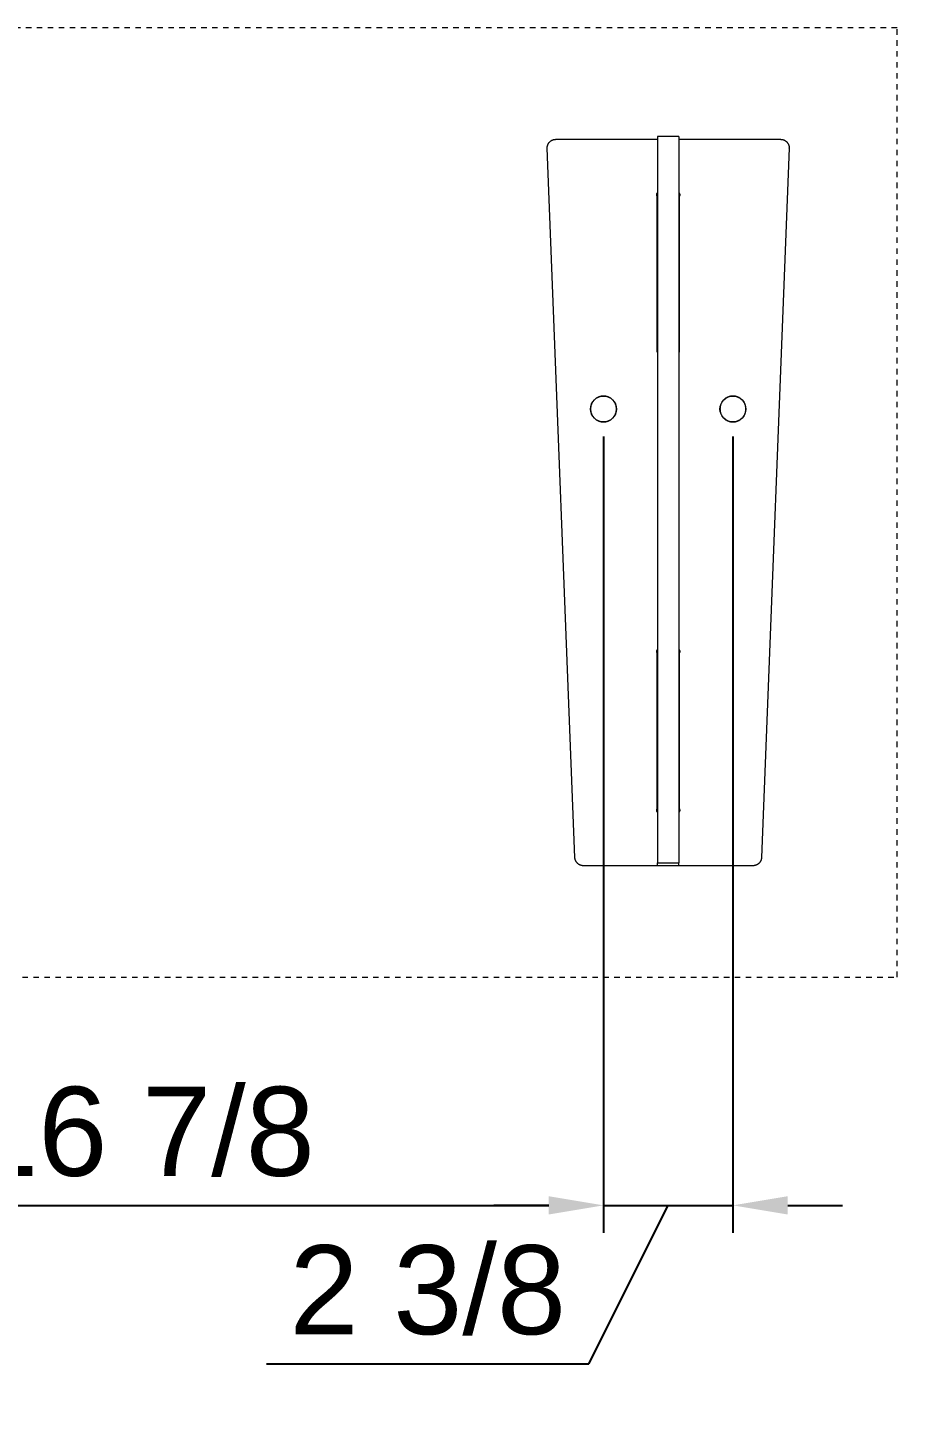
# Model space of a CAD drawing. Header units: inches. Extents: x -6 to 177, y -6 to 113.
# Drawn here: x 58.25 to 74.12, y -5.94 to 19.52 of the extents above; entities that cross this region are included whole.
import ezdxf

# ---------------------------------------------------------------- set-up
doc = ezdxf.new("R2010")
doc.units = ezdxf.units.IN
doc.linetypes.add('HIDDEN', pattern=[1.905, 1.27, -0.635])
for name, color, linetype, lineweight in [('ZANO_R', 7, 'Continuous', 0), ('ZANO_R_przerywana', 250, 'HIDDEN', 0), ('ZANO_W', 1, 'Continuous', 0)]:
    doc.layers.add(name, color=color, linetype=linetype, lineweight=lineweight)
doc.styles.get("Standard").update_dxf_attribs({"font": 'arial.ttf'})
doc.dimstyles.new('amerykanie', dxfattribs={"dimtxt": 50, "dimasz": 50, "dimexe": 0.5, "dimexo": 0.5, "dimgap": 1, "dimtad": 1, "dimdec": 0, "dimzin": 0, "dimlunit": 5, "dimtxsty": 'Standard', "dimcen": 0.09, "dimclrd": 1, "dimclre": 1, "dimclrt": 1, "dimazin": 0, "dimtfac": 1, "dimtdec": 0, "dimtmove": 0, "dimatfit": 3, "dimfxl": 1, "dimtzin": 0, "dimarcsym": 1})

# ---------------------------------------------------------------- blocks, each defined once
blk = doc.blocks.new('*D363')
at = {"layer": 'ZANO_W', "color": 1, "lineweight": -2}
for p, q in [((51.912, 12.066), (51.912, -2.468)), ((68.757, 12.066), (68.757, -2.468)), ((52.912, -1.968), (67.757, -1.968))]:
    blk.add_line(p, q, dxfattribs=at)
at = {"layer": 'ZANO_W', "color": 1}
for points in [[(52.912, -1.801), (52.912, -2.135), (51.912, -1.968)], [(67.757, -2.135), (67.757, -1.801), (68.757, -1.968)]]:
    blk.add_solid(points, dxfattribs=at)
at = {"layer": 'ZANO_W', "color": 1, "insert": (60.334, -0.628), "char_height": 1.625, "attachment_point": 5}
blk.add_mtext('16 7/8', dxfattribs=at)
blk = doc.blocks.new('*D364')
at = {"layer": 'ZANO_W', "color": 1, "lineweight": -2}
for p, q in [((68.757, 12.066), (68.757, -2.468)), ((71.119, 12.066), (71.119, -2.468)), ((67.757, -1.968), (66.757, -1.968)), ((68.492, -4.859), (69.938, -1.968)), ((68.757, -1.968), (71.119, -1.968)), ((72.119, -1.968), (73.119, -1.968)), ((62.609, -4.859), (68.492, -4.859))]:
    blk.add_line(p, q, dxfattribs=at)
at = {"layer": 'ZANO_W', "color": 1}
for points in [[(67.757, -2.135), (67.757, -1.801), (68.757, -1.968)], [(72.119, -1.801), (72.119, -2.135), (71.119, -1.968)]]:
    blk.add_solid(points, dxfattribs=at)
at = {"layer": 'ZANO_W', "color": 1, "insert": (65.55, -3.519), "char_height": 1.625, "attachment_point": 5}
blk.add_mtext('2 3/8', dxfattribs=at)

msp = doc.modelspace()

# ---------------------------------------------------------------- linework, layer by layer
at = {"layer": 'ZANO_R'}
for p, q in [((67.72936, 17.32991), (67.72943, 17.3353)), ((67.72948, 17.32451), (67.72936, 17.32991)), ((67.72943, 17.3353), (67.72968, 17.34069)), ((68.23398, 4.38234), (67.72948, 17.32451)), ((67.72968, 17.34069), (67.73012, 17.34606)), ((67.73012, 17.34606), (67.73074, 17.35142)), ((67.73074, 17.35142), (67.73154, 17.35676)), ((67.73154, 17.35676), (67.73252, 17.36206)), ((67.73252, 17.36206), (67.73369, 17.36733)), ((67.73369, 17.36733), (67.73504, 17.37255)), ((67.73504, 17.37255), (67.73656, 17.37772)), ((67.73656, 17.37772), (67.73826, 17.38284)), ((67.73826, 17.38284), (67.74013, 17.3879)), ((67.74013, 17.3879), (67.74218, 17.39289)), ((67.74218, 17.39289), (67.7444, 17.39781)), ((67.7444, 17.39781), (67.74678, 17.40265)), ((67.74678, 17.40265), (67.74933, 17.4074)), ((67.74933, 17.4074), (67.75204, 17.41207)), ((67.75204, 17.41207), (67.7549, 17.41664)), ((67.7549, 17.41664), (67.75793, 17.4211)), ((67.75793, 17.4211), (67.7611, 17.42547)), ((67.7611, 17.42547), (67.76442, 17.42972)), ((67.76442, 17.42972), (67.76788, 17.43385)), ((67.76788, 17.43385), (67.77149, 17.43786)), ((67.77149, 17.43786), (67.77523, 17.44175)), ((67.77523, 17.44175), (67.7791, 17.44551)), ((67.7791, 17.44551), (67.78309, 17.44913)), ((67.78309, 17.44913), (67.78721, 17.45262)), ((67.78721, 17.45262), (67.79145, 17.45596)), ((67.79145, 17.45596), (67.79579, 17.45915)), ((67.79579, 17.45915), (67.80025, 17.46219)), ((67.80025, 17.46219), (67.8048, 17.46508)), ((67.8048, 17.46508), (67.80945, 17.46781)), ((67.80945, 17.46781), (67.8142, 17.47038)), ((67.8142, 17.47038), (67.81902, 17.47279)), ((67.81902, 17.47279), (67.82393, 17.47503)), ((67.82393, 17.47503), (67.82891, 17.4771)), ((67.82891, 17.4771), (67.83396, 17.479)), ((67.83396, 17.479), (67.83907, 17.48072)), ((67.83907, 17.48072), (67.84424, 17.48227)), ((67.84424, 17.48227), (67.84946, 17.48364)), ((67.84946, 17.48364), (67.85472, 17.48483)), ((67.85472, 17.48483), (67.86002, 17.48584)), ((67.86002, 17.48584), (67.86535, 17.48667)), ((67.86535, 17.48667), (67.8707, 17.48731)), ((67.8707, 17.48731), (67.87607, 17.48777)), ((67.87607, 17.48777), (67.88146, 17.48805)), ((67.88146, 17.48805), (67.88685, 17.48814)), ((67.88685, 17.48814), (69.74101, 17.48814)), ((70.13475, 17.54098), (69.74101, 17.54098)), ((69.74101, 17.54098), (69.74101, 4.28381)), ((70.13475, 17.54098), (70.13475, 4.28381)), ((70.13475, 17.48814), (71.9889, 17.48814)), ((72.14628, 17.32451), (71.64177, 4.38234)), ((71.9889, 17.48814), (71.99428, 17.48805)), ((71.99428, 17.48805), (71.99965, 17.48778)), ((71.99965, 17.48778), (72.00501, 17.48732)), ((72.00501, 17.48732), (72.01035, 17.48668)), ((72.01035, 17.48668), (72.01566, 17.48585)), ((72.01566, 17.48585), (72.02094, 17.48485)), ((72.02094, 17.48485), (72.02619, 17.48367)), ((72.02619, 17.48367), (72.03139, 17.4823)), ((72.03139, 17.4823), (72.03655, 17.48076)), ((72.03655, 17.48076), (72.04164, 17.47905)), ((72.04164, 17.47905), (72.04668, 17.47716)), ((72.04668, 17.47716), (72.05165, 17.47511)), ((72.05165, 17.47511), (72.05654, 17.47288)), ((72.05654, 17.47288), (72.06136, 17.47049)), ((72.06136, 17.47049), (72.06609, 17.46793)), ((72.06609, 17.46793), (72.07073, 17.46522)), ((72.07073, 17.46522), (72.07528, 17.46234)), ((72.07528, 17.46234), (72.07973, 17.45932)), ((72.07973, 17.45932), (72.08407, 17.45614)), ((72.08407, 17.45614), (72.08829, 17.45282)), ((72.08829, 17.45282), (72.09241, 17.44936)), ((72.09241, 17.44936), (72.0964, 17.44575)), ((72.0964, 17.44575), (72.10027, 17.44201)), ((72.10027, 17.44201), (72.104, 17.43815)), ((72.104, 17.43815), (72.10761, 17.43416)), ((72.10761, 17.43416), (72.11107, 17.43004)), ((72.11107, 17.43004), (72.11439, 17.42581)), ((72.11439, 17.42581), (72.11757, 17.42147)), ((72.11757, 17.42147), (72.1206, 17.41703)), ((72.1206, 17.41703), (72.12347, 17.41248)), ((72.12347, 17.41248), (72.12618, 17.40784)), ((72.12618, 17.40784), (72.12874, 17.40311)), ((72.12874, 17.40311), (72.13113, 17.39829)), ((72.13113, 17.39829), (72.13336, 17.3934)), ((72.13336, 17.3934), (72.13542, 17.38843)), ((72.13542, 17.38843), (72.1373, 17.38339)), ((72.1373, 17.38339), (72.13902, 17.37829)), ((72.13902, 17.37829), (72.14056, 17.37314)), ((72.14056, 17.37314), (72.14192, 17.36794)), ((72.14192, 17.36794), (72.1431, 17.36269)), ((72.1431, 17.36269), (72.14411, 17.35741)), ((72.14411, 17.35741), (72.14493, 17.35209)), ((72.14493, 17.35209), (72.14557, 17.34676)), ((72.14557, 17.34676), (72.14603, 17.3414)), ((72.14603, 17.3414), (72.1463, 17.33603)), ((72.14628, 17.32451), (72.14637, 17.32758)), ((72.1463, 17.33603), (72.1464, 17.33065)), ((72.14637, 17.32758), (72.1464, 17.33065)), ((69.72163, 16.47732), (69.7216, 16.47596)), ((69.7216, 16.47596), (69.72162, 16.47461)), ((69.72162, 16.47461), (69.72169, 16.47327)), ((69.7217, 16.47868), (69.72163, 16.47732)), ((69.72169, 16.47327), (69.72181, 16.47193)), ((69.72181, 16.48004), (69.7217, 16.47868)), ((69.72198, 16.48139), (69.72181, 16.48004)), ((69.72181, 16.47193), (69.72197, 16.4706)), ((69.72197, 16.4706), (69.72217, 16.46927)), ((69.72219, 16.48274), (69.72198, 16.48139)), ((69.72217, 16.46927), (69.72243, 16.46795)), ((69.72245, 16.48408), (69.72219, 16.48274)), ((69.72243, 16.46795), (69.72272, 16.46663)), ((69.72275, 16.48541), (69.72245, 16.48408)), ((69.72272, 16.46663), (69.72306, 16.46533)), ((69.7231, 16.48673), (69.72275, 16.48541)), ((69.72306, 16.46533), (69.72345, 16.46405)), ((69.7235, 16.48803), (69.7231, 16.48673)), ((69.72345, 16.46405), (69.72388, 16.46277)), ((69.72394, 16.48932), (69.7235, 16.48803)), ((69.72388, 16.46277), (69.72435, 16.46151)), ((69.72442, 16.4906), (69.72394, 16.48932)), ((69.72435, 16.46151), (69.72486, 16.46027)), ((69.72495, 16.49185), (69.72442, 16.4906)), ((69.72486, 16.46027), (69.72542, 16.45905)), ((69.72553, 16.49309), (69.72495, 16.49185)), ((69.72542, 16.45905), (69.72602, 16.45784)), ((69.72614, 16.49431), (69.72553, 16.49309)), ((69.72602, 16.45784), (69.72666, 16.45666)), ((69.7268, 16.4955), (69.72614, 16.49431)), ((69.72666, 16.45666), (69.72733, 16.4555)), ((69.72749, 16.49668), (69.7268, 16.4955)), ((69.72733, 16.4555), (69.72805, 16.45436)), ((69.72823, 16.49782), (69.72749, 16.49668)), ((69.72805, 16.45436), (69.72881, 16.45325)), ((69.72901, 16.49894), (69.72823, 16.49782)), ((69.72881, 16.45325), (69.7296, 16.45217)), ((69.72982, 16.50004), (69.72901, 16.49894)), ((69.7296, 16.45217), (69.73043, 16.45111)), ((69.73068, 16.5011), (69.72982, 16.50004)), ((69.73043, 16.45111), (69.7313, 16.45008)), ((69.73156, 16.50213), (69.73068, 16.5011)), ((69.7313, 16.45008), (69.7322, 16.44908)), ((69.73249, 16.50314), (69.73156, 16.50213)), ((69.7322, 16.44908), (69.73313, 16.44812)), ((69.73345, 16.50411), (69.73249, 16.50314)), ((69.73313, 16.44812), (69.73313, 13.60645)), ((69.73444, 16.50504), (69.73345, 16.50411)), ((69.73546, 16.50595), (69.73444, 16.50504)), ((69.73651, 16.50681), (69.73546, 16.50595)), ((69.7376, 16.50764), (69.73651, 16.50681)), ((69.73871, 16.50843), (69.7376, 16.50764)), ((69.73985, 16.50918), (69.73871, 16.50843)), ((69.74101, 16.50989), (69.73985, 16.50918)), ((70.1359, 16.50919), (70.13475, 16.50989)), ((70.13703, 16.50844), (70.1359, 16.50919)), ((70.13814, 16.50765), (70.13703, 16.50844)), ((70.13922, 16.50683), (70.13814, 16.50765)), ((70.14026, 16.50597), (70.13922, 16.50683)), ((70.14128, 16.50508), (70.14026, 16.50597)), ((70.14227, 16.50415), (70.14128, 16.50508)), ((70.14322, 16.50319), (70.14227, 16.50415)), ((70.14262, 16.44812), (70.14356, 16.44909)), ((70.14262, 13.60645), (70.14262, 16.44812)), ((70.14414, 16.50219), (70.14322, 16.50319)), ((70.14356, 16.44909), (70.14447, 16.4501)), ((70.14503, 16.50116), (70.14414, 16.50219)), ((70.14447, 16.4501), (70.14534, 16.45113)), ((70.14588, 16.50011), (70.14503, 16.50116)), ((70.14534, 16.45113), (70.14618, 16.4522)), ((70.14669, 16.49902), (70.14588, 16.50011)), ((70.14618, 16.4522), (70.14698, 16.4533)), ((70.14747, 16.49791), (70.14669, 16.49902)), ((70.14698, 16.4533), (70.14774, 16.45442)), ((70.1482, 16.49677), (70.14747, 16.49791)), ((70.14774, 16.45442), (70.14846, 16.45556)), ((70.1489, 16.49561), (70.1482, 16.49677)), ((70.14846, 16.45556), (70.14914, 16.45674)), ((70.14955, 16.49443), (70.1489, 16.49561)), ((70.14914, 16.45674), (70.14978, 16.45793)), ((70.15017, 16.49322), (70.14955, 16.49443)), ((70.14978, 16.45793), (70.15038, 16.45914)), ((70.15074, 16.49199), (70.15017, 16.49322)), ((70.15038, 16.45914), (70.15094, 16.46038)), ((70.15127, 16.49074), (70.15074, 16.49199)), ((70.15094, 16.46038), (70.15146, 16.46163)), ((70.15176, 16.48948), (70.15127, 16.49074)), ((70.15146, 16.46163), (70.15193, 16.4629)), ((70.1522, 16.4882), (70.15176, 16.48948)), ((70.15193, 16.4629), (70.15235, 16.46419)), ((70.1526, 16.4869), (70.1522, 16.4882)), ((70.15235, 16.46419), (70.15274, 16.46549)), ((70.15296, 16.48559), (70.1526, 16.4869)), ((70.15274, 16.46549), (70.15308, 16.4668)), ((70.15327, 16.48427), (70.15296, 16.48559)), ((70.15308, 16.4668), (70.15337, 16.46813)), ((70.15353, 16.48295), (70.15327, 16.48427)), ((70.15337, 16.46813), (70.15361, 16.46946)), ((70.15375, 16.48161), (70.15353, 16.48295)), ((70.15361, 16.46946), (70.15381, 16.4708)), ((70.15392, 16.48026), (70.15375, 16.48161)), ((70.15381, 16.4708), (70.15397, 16.47215)), ((70.15404, 16.47891), (70.15392, 16.48026)), ((70.15397, 16.47215), (70.15408, 16.4735)), ((70.15412, 16.47756), (70.15404, 16.47891)), ((70.15408, 16.4735), (70.15414, 16.47485)), ((70.15415, 16.47621), (70.15412, 16.47756)), ((70.15414, 16.47485), (70.15415, 16.47621)), ((68.59247, 12.73628), (68.58677, 12.73057)), ((68.59837, 12.74178), (68.59247, 12.73628)), ((68.60445, 12.74709), (68.59837, 12.74178)), ((68.61071, 12.75218), (68.60445, 12.74709)), ((68.61713, 12.75705), (68.61071, 12.75218)), ((68.62372, 12.7617), (68.61713, 12.75705)), ((68.63047, 12.76613), (68.62372, 12.7617)), ((68.63736, 12.77032), (68.63047, 12.76613)), ((68.64439, 12.77428), (68.63736, 12.77032)), ((68.65155, 12.77799), (68.64439, 12.77428)), ((68.65884, 12.78145), (68.65155, 12.77799)), ((68.66624, 12.78467), (68.65884, 12.78145)), ((68.67374, 12.78763), (68.66624, 12.78467)), ((68.68134, 12.79033), (68.67374, 12.78763)), ((68.68903, 12.79277), (68.68134, 12.79033)), ((68.6968, 12.79495), (68.68903, 12.79277)), ((68.70463, 12.79686), (68.6968, 12.79495)), ((68.71253, 12.7985), (68.70463, 12.79686)), ((68.72048, 12.79987), (68.71253, 12.7985)), ((68.72847, 12.80097), (68.72048, 12.79987)), ((68.7365, 12.8018), (68.72847, 12.80097)), ((68.74455, 12.80235), (68.7365, 12.8018)), ((68.75261, 12.80262), (68.74455, 12.80235)), ((68.76067, 12.80263), (68.75261, 12.80262)), ((68.76874, 12.80235), (68.76067, 12.80263)), ((68.77678, 12.8018), (68.76874, 12.80235)), ((68.78481, 12.80098), (68.77678, 12.8018)), ((68.7928, 12.79988), (68.78481, 12.80098)), ((68.80075, 12.79851), (68.7928, 12.79988)), ((68.80865, 12.79687), (68.80075, 12.79851)), ((68.81649, 12.79496), (68.80865, 12.79687)), ((68.82425, 12.79278), (68.81649, 12.79496)), ((68.83194, 12.79034), (68.82425, 12.79278)), ((68.83954, 12.78764), (68.83194, 12.79034)), ((68.84705, 12.78469), (68.83954, 12.78764)), ((68.85445, 12.78147), (68.84705, 12.78469)), ((68.86173, 12.77801), (68.85445, 12.78147)), ((68.8689, 12.7743), (68.86173, 12.77801)), ((68.87593, 12.77034), (68.8689, 12.7743)), ((68.88282, 12.76615), (68.87593, 12.77034)), ((68.88957, 12.76173), (68.88282, 12.76615)), ((68.89616, 12.75708), (68.88957, 12.76173)), ((68.90259, 12.75221), (68.89616, 12.75708)), ((68.90884, 12.74712), (68.90259, 12.75221)), ((68.91492, 12.74181), (68.90884, 12.74712)), ((68.92082, 12.73631), (68.91492, 12.74181)), ((68.92652, 12.73061), (68.92082, 12.73631)), ((70.9549, 12.73628), (70.9492, 12.73057)), ((70.9608, 12.74178), (70.9549, 12.73628)), ((70.96688, 12.74709), (70.9608, 12.74178)), ((70.97314, 12.75218), (70.96688, 12.74709)), ((70.97956, 12.75705), (70.97314, 12.75218)), ((70.98615, 12.7617), (70.97956, 12.75705)), ((70.9929, 12.76613), (70.98615, 12.7617)), ((70.99979, 12.77032), (70.9929, 12.76613)), ((71.00682, 12.77428), (70.99979, 12.77032)), ((71.01398, 12.77799), (71.00682, 12.77428)), ((71.02127, 12.78145), (71.01398, 12.77799)), ((71.02867, 12.78467), (71.02127, 12.78145)), ((71.03617, 12.78763), (71.02867, 12.78467)), ((71.04377, 12.79033), (71.03617, 12.78763)), ((71.05146, 12.79277), (71.04377, 12.79033)), ((71.05923, 12.79495), (71.05146, 12.79277)), ((71.06706, 12.79686), (71.05923, 12.79495)), ((71.07496, 12.7985), (71.06706, 12.79686)), ((71.08291, 12.79987), (71.07496, 12.7985)), ((71.0909, 12.80097), (71.08291, 12.79987)), ((71.09893, 12.8018), (71.0909, 12.80097)), ((71.10697, 12.80235), (71.09893, 12.8018)), ((71.11504, 12.80262), (71.10697, 12.80235)), ((71.1231, 12.80263), (71.11504, 12.80262)), ((71.13117, 12.80235), (71.1231, 12.80263)), ((71.13921, 12.8018), (71.13117, 12.80235)), ((71.14724, 12.80098), (71.13921, 12.8018)), ((71.15523, 12.79988), (71.14724, 12.80098)), ((71.16318, 12.79851), (71.15523, 12.79988)), ((71.17108, 12.79687), (71.16318, 12.79851)), ((71.17892, 12.79496), (71.17108, 12.79687)), ((71.18668, 12.79278), (71.17892, 12.79496)), ((71.19437, 12.79034), (71.18668, 12.79278)), ((71.20197, 12.78764), (71.19437, 12.79034)), ((71.20948, 12.78469), (71.20197, 12.78764)), ((71.21688, 12.78147), (71.20948, 12.78469)), ((71.22416, 12.77801), (71.21688, 12.78147)), ((71.23133, 12.7743), (71.22416, 12.77801)), ((71.23836, 12.77034), (71.23133, 12.7743)), ((71.24525, 12.76615), (71.23836, 12.77034)), ((71.252, 12.76173), (71.24525, 12.76615)), ((71.25859, 12.75708), (71.252, 12.76173)), ((71.26501, 12.75221), (71.25859, 12.75708)), ((71.27127, 12.74712), (71.26501, 12.75221)), ((71.27735, 12.74181), (71.27127, 12.74712)), ((71.28325, 12.73631), (71.27735, 12.74181)), ((71.28895, 12.73061), (71.28325, 12.73631)), ((68.52073, 12.57849), (68.52045, 12.57043)), ((68.52045, 12.57043), (68.52046, 12.56236)), ((68.52046, 12.56236), (68.52073, 12.5543)), ((68.52128, 12.58654), (68.52073, 12.57849)), ((68.52073, 12.5543), (68.52128, 12.54625)), ((68.5221, 12.59456), (68.52128, 12.58654)), ((68.52128, 12.54625), (68.52211, 12.53823)), ((68.5232, 12.60255), (68.5221, 12.59456)), ((68.52211, 12.53823), (68.52321, 12.53023)), ((68.52457, 12.6105), (68.5232, 12.60255)), ((68.52321, 12.53023), (68.52458, 12.52229)), ((68.52621, 12.6184), (68.52457, 12.6105)), ((68.52458, 12.52229), (68.52622, 12.51439)), ((68.52812, 12.62624), (68.52621, 12.6184)), ((68.52622, 12.51439), (68.52813, 12.50655)), ((68.5303, 12.63401), (68.52812, 12.62624)), ((68.52813, 12.50655), (68.53031, 12.49878)), ((68.53274, 12.6417), (68.5303, 12.63401)), ((68.53031, 12.49878), (68.53275, 12.49109)), ((68.53544, 12.6493), (68.53274, 12.6417)), ((68.53275, 12.49109), (68.53545, 12.48349)), ((68.53839, 12.6568), (68.53544, 12.6493)), ((68.53545, 12.48349), (68.53841, 12.47599)), ((68.54161, 12.6642), (68.53839, 12.6568)), ((68.54507, 12.67149), (68.54161, 12.6642)), ((68.54878, 12.67865), (68.54507, 12.67149)), ((68.55274, 12.68568), (68.54878, 12.67865)), ((68.55693, 12.69257), (68.55274, 12.68568)), ((68.56135, 12.69932), (68.55693, 12.69257)), ((68.566, 12.70591), (68.56135, 12.69932)), ((68.57087, 12.71234), (68.566, 12.70591)), ((68.57596, 12.7186), (68.57087, 12.71234)), ((68.58127, 12.72468), (68.57596, 12.7186)), ((68.58677, 12.73057), (68.58127, 12.72468)), ((68.93203, 12.72471), (68.92652, 12.73061)), ((68.93733, 12.71863), (68.93203, 12.72471)), ((68.94242, 12.71237), (68.93733, 12.71863)), ((68.9473, 12.70595), (68.94242, 12.71237)), ((68.95195, 12.69936), (68.9473, 12.70595)), ((68.95638, 12.69261), (68.95195, 12.69936)), ((68.96057, 12.68572), (68.95638, 12.69261)), ((68.96452, 12.67869), (68.96057, 12.68572)), ((68.96823, 12.67153), (68.96452, 12.67869)), ((68.9717, 12.66424), (68.96823, 12.67153)), ((68.97491, 12.65684), (68.9717, 12.66424)), ((68.97787, 12.64934), (68.97491, 12.65684)), ((68.97493, 12.47603), (68.97789, 12.48354)), ((68.98058, 12.64174), (68.97787, 12.64934)), ((68.97789, 12.48354), (68.98059, 12.49114)), ((68.98302, 12.63405), (68.98058, 12.64174)), ((68.98059, 12.49114), (68.98303, 12.49883)), ((68.9852, 12.62628), (68.98302, 12.63405)), ((68.98303, 12.49883), (68.98521, 12.50659)), ((68.98711, 12.61845), (68.9852, 12.62628)), ((68.98521, 12.50659), (68.98712, 12.51443)), ((68.98875, 12.61055), (68.98711, 12.61845)), ((68.98712, 12.51443), (68.98876, 12.52233)), ((68.99012, 12.6026), (68.98875, 12.61055)), ((68.98876, 12.52233), (68.99013, 12.53028)), ((68.99122, 12.59461), (68.99012, 12.6026)), ((68.99013, 12.53028), (68.99122, 12.53827)), ((68.99204, 12.58658), (68.99122, 12.59461)), ((68.99122, 12.53827), (68.99205, 12.5463)), ((68.9926, 12.57853), (68.99204, 12.58658)), ((68.99205, 12.5463), (68.9926, 12.55434)), ((68.99287, 12.57047), (68.9926, 12.57853)), ((68.9926, 12.55434), (68.99287, 12.56241)), ((68.99287, 12.56241), (68.99287, 12.57047)), ((70.88316, 12.57849), (70.88288, 12.57043)), ((70.88288, 12.57043), (70.88288, 12.56236)), ((70.88288, 12.56236), (70.88316, 12.5543)), ((70.88371, 12.58654), (70.88316, 12.57849)), ((70.88316, 12.5543), (70.88371, 12.54625)), ((70.88453, 12.59456), (70.88371, 12.58654)), ((70.88371, 12.54625), (70.88454, 12.53823)), ((70.88563, 12.60255), (70.88453, 12.59456)), ((70.88454, 12.53823), (70.88564, 12.53023)), ((70.887, 12.6105), (70.88563, 12.60255)), ((70.88564, 12.53023), (70.88701, 12.52229)), ((70.88864, 12.6184), (70.887, 12.6105)), ((70.88701, 12.52229), (70.88865, 12.51439)), ((70.89055, 12.62624), (70.88864, 12.6184)), ((70.88865, 12.51439), (70.89056, 12.50655)), ((70.89273, 12.63401), (70.89055, 12.62624)), ((70.89056, 12.50655), (70.89274, 12.49878)), ((70.89516, 12.6417), (70.89273, 12.63401)), ((70.89274, 12.49878), (70.89518, 12.49109)), ((70.89787, 12.6493), (70.89516, 12.6417)), ((70.89518, 12.49109), (70.89788, 12.48349)), ((70.90082, 12.6568), (70.89787, 12.6493)), ((70.89788, 12.48349), (70.90084, 12.47599)), ((70.90404, 12.6642), (70.90082, 12.6568)), ((70.9075, 12.67149), (70.90404, 12.6642)), ((70.91121, 12.67865), (70.9075, 12.67149)), ((70.91516, 12.68568), (70.91121, 12.67865)), ((70.91936, 12.69257), (70.91516, 12.68568)), ((70.92378, 12.69932), (70.91936, 12.69257)), ((70.92843, 12.70591), (70.92378, 12.69932)), ((70.9333, 12.71234), (70.92843, 12.70591)), ((70.93839, 12.7186), (70.9333, 12.71234)), ((70.94369, 12.72468), (70.93839, 12.7186)), ((70.9492, 12.73057), (70.94369, 12.72468)), ((71.29446, 12.72471), (71.28895, 12.73061)), ((71.29976, 12.71863), (71.29446, 12.72471)), ((71.30485, 12.71237), (71.29976, 12.71863)), ((71.30973, 12.70595), (71.30485, 12.71237)), ((71.31438, 12.69936), (71.30973, 12.70595)), ((71.31881, 12.69261), (71.31438, 12.69936)), ((71.323, 12.68572), (71.31881, 12.69261)), ((71.32695, 12.67869), (71.323, 12.68572)), ((71.33066, 12.67153), (71.32695, 12.67869)), ((71.33413, 12.66424), (71.33066, 12.67153)), ((71.33734, 12.65684), (71.33413, 12.66424)), ((71.3403, 12.64934), (71.33734, 12.65684)), ((71.33736, 12.47603), (71.34032, 12.48354)), ((71.34301, 12.64174), (71.3403, 12.64934)), ((71.34032, 12.48354), (71.34302, 12.49114)), ((71.34545, 12.63405), (71.34301, 12.64174)), ((71.34302, 12.49114), (71.34546, 12.49883)), ((71.34762, 12.62628), (71.34545, 12.63405)), ((71.34546, 12.49883), (71.34764, 12.50659)), ((71.34954, 12.61845), (71.34762, 12.62628)), ((71.34764, 12.50659), (71.34955, 12.51443)), ((71.35118, 12.61055), (71.34954, 12.61845)), ((71.34955, 12.51443), (71.35119, 12.52233)), ((71.35255, 12.6026), (71.35118, 12.61055)), ((71.35119, 12.52233), (71.35256, 12.53028)), ((71.35365, 12.59461), (71.35255, 12.6026)), ((71.35256, 12.53028), (71.35365, 12.53827)), ((71.35447, 12.58658), (71.35365, 12.59461)), ((71.35365, 12.53827), (71.35448, 12.5463)), ((71.35502, 12.57853), (71.35447, 12.58658)), ((71.35448, 12.5463), (71.35503, 12.55434)), ((71.3553, 12.57047), (71.35502, 12.57853)), ((71.35503, 12.55434), (71.3553, 12.56241)), ((71.3553, 12.56241), (71.3553, 12.57047)), ((68.53841, 12.47599), (68.54163, 12.46859)), ((68.54163, 12.46859), (68.54509, 12.46131)), ((68.54509, 12.46131), (68.5488, 12.45414)), ((68.5488, 12.45414), (68.55276, 12.44711)), ((68.55276, 12.44711), (68.55695, 12.44022)), ((68.55695, 12.44022), (68.56138, 12.43348)), ((68.56138, 12.43348), (68.56603, 12.42689)), ((68.56603, 12.42689), (68.5709, 12.42046)), ((68.5709, 12.42046), (68.57599, 12.4142)), ((68.57599, 12.4142), (68.5813, 12.40812)), ((68.5813, 12.40812), (68.5868, 12.40223)), ((68.5868, 12.40223), (68.59251, 12.39652)), ((68.59251, 12.39652), (68.5984, 12.39102)), ((68.5984, 12.39102), (68.60448, 12.38572)), ((68.60448, 12.38572), (68.61074, 12.38063)), ((68.61074, 12.38063), (68.61717, 12.37575)), ((68.61717, 12.37575), (68.62376, 12.3711)), ((68.62376, 12.3711), (68.63051, 12.36668)), ((68.63051, 12.36668), (68.6374, 12.36249)), ((68.6374, 12.36249), (68.64443, 12.35854)), ((68.64443, 12.35854), (68.65159, 12.35482)), ((68.65159, 12.35482), (68.65888, 12.35136)), ((68.65888, 12.35136), (68.66628, 12.34815)), ((68.66628, 12.34815), (68.67378, 12.34519)), ((68.67378, 12.34519), (68.68138, 12.34249)), ((68.68138, 12.34249), (68.68907, 12.34005)), ((68.68907, 12.34005), (68.69684, 12.33787)), ((68.69684, 12.33787), (68.70468, 12.33596)), ((68.70468, 12.33596), (68.71258, 12.33432)), ((68.71258, 12.33432), (68.72053, 12.33295)), ((68.72053, 12.33295), (68.72852, 12.33186)), ((68.72852, 12.33186), (68.73654, 12.33103)), ((68.73654, 12.33103), (68.74459, 12.33048)), ((68.74459, 12.33048), (68.75265, 12.33021)), ((68.75265, 12.33021), (68.76072, 12.33021)), ((68.76072, 12.33021), (68.76878, 12.33048)), ((68.76878, 12.33048), (68.77683, 12.33104)), ((68.77683, 12.33104), (68.78485, 12.33186)), ((68.78485, 12.33186), (68.79285, 12.33296)), ((68.79285, 12.33296), (68.80079, 12.33433)), ((68.80079, 12.33433), (68.80869, 12.33597)), ((68.80869, 12.33597), (68.81653, 12.33788)), ((68.81653, 12.33788), (68.8243, 12.34006)), ((68.8243, 12.34006), (68.83199, 12.3425)), ((68.83199, 12.3425), (68.83959, 12.34521)), ((68.83959, 12.34521), (68.84709, 12.34817)), ((68.84709, 12.34817), (68.85449, 12.35138)), ((68.85449, 12.35138), (68.86177, 12.35485)), ((68.86177, 12.35485), (68.86894, 12.35856)), ((68.86894, 12.35856), (68.87597, 12.36251)), ((68.87597, 12.36251), (68.88286, 12.3667)), ((68.88286, 12.3667), (68.8896, 12.37113)), ((68.8896, 12.37113), (68.89619, 12.37578)), ((68.89619, 12.37578), (68.90262, 12.38066)), ((68.90262, 12.38066), (68.90888, 12.38575)), ((68.90888, 12.38575), (68.91496, 12.39105)), ((68.91496, 12.39105), (68.92085, 12.39656)), ((68.92085, 12.39656), (68.92656, 12.40226)), ((68.92656, 12.40226), (68.93206, 12.40816)), ((68.93206, 12.40816), (68.93736, 12.41424)), ((68.93736, 12.41424), (68.94245, 12.42049)), ((68.94245, 12.42049), (68.94733, 12.42692)), ((68.94733, 12.42692), (68.95198, 12.43351)), ((68.95198, 12.43351), (68.9564, 12.44026)), ((68.9564, 12.44026), (68.96059, 12.44715)), ((68.96059, 12.44715), (68.96454, 12.45418)), ((68.96454, 12.45418), (68.96826, 12.46135)), ((68.96826, 12.46135), (68.97172, 12.46863)), ((68.97172, 12.46863), (68.97493, 12.47603)), ((70.90084, 12.47599), (70.90406, 12.46859)), ((70.90406, 12.46859), (70.90752, 12.46131)), ((70.90752, 12.46131), (70.91123, 12.45414)), ((70.91123, 12.45414), (70.91519, 12.44711)), ((70.91519, 12.44711), (70.91938, 12.44022)), ((70.91938, 12.44022), (70.9238, 12.43348)), ((70.9238, 12.43348), (70.92846, 12.42689)), ((70.92846, 12.42689), (70.93333, 12.42046)), ((70.93333, 12.42046), (70.93842, 12.4142)), ((70.93842, 12.4142), (70.94373, 12.40812)), ((70.94373, 12.40812), (70.94923, 12.40223)), ((70.94923, 12.40223), (70.95494, 12.39652)), ((70.95494, 12.39652), (70.96083, 12.39102)), ((70.96083, 12.39102), (70.96691, 12.38572)), ((70.96691, 12.38572), (70.97317, 12.38063)), ((70.97317, 12.38063), (70.9796, 12.37575)), ((70.9796, 12.37575), (70.98619, 12.3711)), ((70.98619, 12.3711), (70.99294, 12.36668)), ((70.99294, 12.36668), (70.99983, 12.36249)), ((70.99983, 12.36249), (71.00686, 12.35854)), ((71.00686, 12.35854), (71.01402, 12.35482)), ((71.01402, 12.35482), (71.02131, 12.35136)), ((71.02131, 12.35136), (71.02871, 12.34815)), ((71.02871, 12.34815), (71.03621, 12.34519)), ((71.03621, 12.34519), (71.04381, 12.34249)), ((71.04381, 12.34249), (71.0515, 12.34005)), ((71.0515, 12.34005), (71.05927, 12.33787)), ((71.05927, 12.33787), (71.06711, 12.33596)), ((71.06711, 12.33596), (71.07501, 12.33432)), ((71.07501, 12.33432), (71.08296, 12.33295)), ((71.08296, 12.33295), (71.09095, 12.33186)), ((71.09095, 12.33186), (71.09897, 12.33103)), ((71.09897, 12.33103), (71.10702, 12.33048)), ((71.10702, 12.33048), (71.11508, 12.33021)), ((71.11508, 12.33021), (71.12315, 12.33021)), ((71.12315, 12.33021), (71.13121, 12.33048)), ((71.13121, 12.33048), (71.13926, 12.33104)), ((71.13926, 12.33104), (71.14728, 12.33186)), ((71.14728, 12.33186), (71.15527, 12.33296)), ((71.15527, 12.33296), (71.16322, 12.33433)), ((71.16322, 12.33433), (71.17112, 12.33597)), ((71.17112, 12.33597), (71.17896, 12.33788)), ((71.17896, 12.33788), (71.18673, 12.34006)), ((71.18673, 12.34006), (71.19442, 12.3425)), ((71.19442, 12.3425), (71.20202, 12.34521)), ((71.20202, 12.34521), (71.20952, 12.34817)), ((71.20952, 12.34817), (71.21692, 12.35138)), ((71.21692, 12.35138), (71.2242, 12.35485)), ((71.2242, 12.35485), (71.23137, 12.35856)), ((71.23137, 12.35856), (71.2384, 12.36251)), ((71.2384, 12.36251), (71.24529, 12.3667)), ((71.24529, 12.3667), (71.25203, 12.37113)), ((71.25203, 12.37113), (71.25862, 12.37578)), ((71.25862, 12.37578), (71.26505, 12.38066)), ((71.26505, 12.38066), (71.27131, 12.38575)), ((71.27131, 12.38575), (71.27739, 12.39105)), ((71.27739, 12.39105), (71.28328, 12.39656)), ((71.28328, 12.39656), (71.28899, 12.40226)), ((71.28899, 12.40226), (71.29449, 12.40816)), ((71.29449, 12.40816), (71.29979, 12.41424)), ((71.29979, 12.41424), (71.30488, 12.42049)), ((71.30488, 12.42049), (71.30976, 12.42692)), ((71.30976, 12.42692), (71.31441, 12.43351)), ((71.31441, 12.43351), (71.31883, 12.44026)), ((71.31883, 12.44026), (71.32302, 12.44715)), ((71.32302, 12.44715), (71.32697, 12.45418)), ((71.32697, 12.45418), (71.33068, 12.46135)), ((71.33068, 12.46135), (71.33415, 12.46863)), ((71.33415, 12.46863), (71.33736, 12.47603)), ((69.72245, 8.14864), (69.72219, 8.1473)), ((69.72275, 8.14997), (69.72245, 8.14864)), ((69.7231, 8.15129), (69.72275, 8.14997)), ((69.7235, 8.15259), (69.7231, 8.15129)), ((69.72394, 8.15388), (69.7235, 8.15259)), ((69.72442, 8.15516), (69.72394, 8.15388)), ((69.72495, 8.15642), (69.72442, 8.15516)), ((69.72553, 8.15765), (69.72495, 8.15642)), ((69.72614, 8.15887), (69.72553, 8.15765)), ((69.7268, 8.16007), (69.72614, 8.15887)), ((69.72749, 8.16124), (69.7268, 8.16007)), ((69.72823, 8.16238), (69.72749, 8.16124)), ((69.72901, 8.1635), (69.72823, 8.16238)), ((69.72982, 8.1646), (69.72901, 8.1635)), ((69.73068, 8.16566), (69.72982, 8.1646)), ((69.73156, 8.1667), (69.73068, 8.16566)), ((69.73249, 8.1677), (69.73156, 8.1667)), ((69.73345, 8.16867), (69.73249, 8.1677)), ((69.73444, 8.16961), (69.73345, 8.16867)), ((69.73546, 8.17051), (69.73444, 8.16961)), ((69.73651, 8.17137), (69.73546, 8.17051)), ((69.7376, 8.1722), (69.73651, 8.17137)), ((69.73871, 8.17299), (69.7376, 8.1722)), ((69.73985, 8.17374), (69.73871, 8.17299)), ((69.74101, 8.17445), (69.73985, 8.17374)), ((70.1359, 8.17375), (70.13475, 8.17445)), ((70.13703, 8.173), (70.1359, 8.17375)), ((70.13814, 8.17222), (70.13703, 8.173)), ((70.13922, 8.17139), (70.13814, 8.17222)), ((70.14026, 8.17053), (70.13922, 8.17139)), ((70.14128, 8.16964), (70.14026, 8.17053)), ((70.14227, 8.16871), (70.14128, 8.16964)), ((70.14322, 8.16775), (70.14227, 8.16871)), ((70.14414, 8.16675), (70.14322, 8.16775)), ((70.14503, 8.16573), (70.14414, 8.16675)), ((70.14588, 8.16467), (70.14503, 8.16573)), ((70.14669, 8.16359), (70.14588, 8.16467)), ((70.14747, 8.16247), (70.14669, 8.16359)), ((70.1482, 8.16134), (70.14747, 8.16247)), ((70.1489, 8.16017), (70.1482, 8.16134)), ((70.14955, 8.15899), (70.1489, 8.16017)), ((70.15017, 8.15778), (70.14955, 8.15899)), ((70.15074, 8.15655), (70.15017, 8.15778)), ((70.15127, 8.1553), (70.15074, 8.15655)), ((70.15176, 8.15404), (70.15127, 8.1553)), ((70.1522, 8.15276), (70.15176, 8.15404)), ((70.1526, 8.15146), (70.1522, 8.15276)), ((70.15296, 8.15016), (70.1526, 8.15146)), ((70.15327, 8.14884), (70.15296, 8.15016)), ((70.15353, 8.14751), (70.15327, 8.14884)), ((69.72163, 8.14188), (69.7216, 8.14052)), ((69.7216, 8.14052), (69.72162, 8.13917)), ((69.72162, 8.13917), (69.72169, 8.13783)), ((69.7217, 8.14324), (69.72163, 8.14188)), ((69.72169, 8.13783), (69.72181, 8.13649)), ((69.72181, 8.1446), (69.7217, 8.14324)), ((69.72198, 8.14596), (69.72181, 8.1446)), ((69.72181, 8.13649), (69.72197, 8.13516)), ((69.72197, 8.13516), (69.72217, 8.13383)), ((69.72219, 8.1473), (69.72198, 8.14596)), ((69.72217, 8.13383), (69.72243, 8.13251)), ((69.72243, 8.13251), (69.72272, 8.1312)), ((69.72272, 8.1312), (69.72306, 8.1299)), ((69.72306, 8.1299), (69.72345, 8.12861)), ((69.72345, 8.12861), (69.72388, 8.12733)), ((69.72388, 8.12733), (69.72435, 8.12607)), ((69.72435, 8.12607), (69.72486, 8.12483)), ((69.72486, 8.12483), (69.72542, 8.12361)), ((69.72542, 8.12361), (69.72602, 8.1224)), ((69.72602, 8.1224), (69.72666, 8.12122)), ((69.72666, 8.12122), (69.72733, 8.12006)), ((69.72733, 8.12006), (69.72805, 8.11892)), ((69.72805, 8.11892), (69.72881, 8.11781)), ((69.72881, 8.11781), (69.7296, 8.11673)), ((69.7296, 8.11673), (69.73043, 8.11567)), ((69.73043, 8.11567), (69.7313, 8.11464)), ((69.7313, 8.11464), (69.7322, 8.11364)), ((69.7322, 8.11364), (69.73313, 8.11268)), ((69.73313, 8.11268), (69.73313, 5.27101)), ((70.14262, 8.11268), (70.14356, 8.11365)), ((70.14262, 5.27101), (70.14262, 8.11268)), ((70.14356, 8.11365), (70.14447, 8.11466)), ((70.14447, 8.11466), (70.14534, 8.1157)), ((70.14534, 8.1157), (70.14618, 8.11676)), ((70.14618, 8.11676), (70.14698, 8.11786)), ((70.14698, 8.11786), (70.14774, 8.11898)), ((70.14774, 8.11898), (70.14846, 8.12013)), ((70.14846, 8.12013), (70.14914, 8.1213)), ((70.14914, 8.1213), (70.14978, 8.12249)), ((70.14978, 8.12249), (70.15038, 8.12371)), ((70.15038, 8.12371), (70.15094, 8.12494)), ((70.15094, 8.12494), (70.15146, 8.1262)), ((70.15146, 8.1262), (70.15193, 8.12747)), ((70.15193, 8.12747), (70.15235, 8.12875)), ((70.15235, 8.12875), (70.15274, 8.13005)), ((70.15274, 8.13005), (70.15308, 8.13136)), ((70.15308, 8.13136), (70.15337, 8.13269)), ((70.15337, 8.13269), (70.15361, 8.13402)), ((70.15375, 8.14617), (70.15353, 8.14751)), ((70.15361, 8.13402), (70.15381, 8.13536)), ((70.15392, 8.14482), (70.15375, 8.14617)), ((70.15381, 8.13536), (70.15397, 8.13671)), ((70.15404, 8.14348), (70.15392, 8.14482)), ((70.15397, 8.13671), (70.15408, 8.13806)), ((70.15412, 8.14212), (70.15404, 8.14348)), ((70.15408, 8.13806), (70.15414, 8.13941)), ((70.15415, 8.14077), (70.15412, 8.14212)), ((70.15414, 8.13941), (70.15415, 8.14077)), ((69.72162, 5.24451), (69.7216, 5.24317)), ((69.7216, 5.24317), (69.72163, 5.2418)), ((69.72169, 5.24585), (69.72162, 5.24451)), ((69.72163, 5.2418), (69.7217, 5.24044)), ((69.72181, 5.24719), (69.72169, 5.24585)), ((69.7217, 5.24044), (69.72181, 5.23908)), ((69.72197, 5.24853), (69.72181, 5.24719)), ((69.72181, 5.23908), (69.72198, 5.23773)), ((69.72217, 5.24986), (69.72197, 5.24853)), ((69.72198, 5.23773), (69.72219, 5.23638)), ((69.72243, 5.25118), (69.72217, 5.24986)), ((69.72219, 5.23638), (69.72245, 5.23504)), ((69.72272, 5.25249), (69.72243, 5.25118)), ((69.72245, 5.23504), (69.72275, 5.23371)), ((69.72306, 5.25379), (69.72272, 5.25249)), ((69.72275, 5.23371), (69.7231, 5.2324)), ((69.72345, 5.25508), (69.72306, 5.25379)), ((69.7231, 5.2324), (69.7235, 5.23109)), ((69.72388, 5.25635), (69.72345, 5.25508)), ((69.7235, 5.23109), (69.72394, 5.2298)), ((69.72435, 5.25761), (69.72388, 5.25635)), ((69.72394, 5.2298), (69.72442, 5.22853)), ((69.72486, 5.25885), (69.72435, 5.25761)), ((69.72442, 5.22853), (69.72495, 5.22727)), ((69.72542, 5.26008), (69.72486, 5.25885)), ((69.72495, 5.22727), (69.72553, 5.22603)), ((69.72602, 5.26128), (69.72542, 5.26008)), ((69.72553, 5.22603), (69.72614, 5.22481)), ((69.72666, 5.26246), (69.72602, 5.26128)), ((69.72614, 5.22481), (69.7268, 5.22362)), ((69.72733, 5.26362), (69.72666, 5.26246)), ((69.7268, 5.22362), (69.72749, 5.22245)), ((69.72805, 5.26476), (69.72733, 5.26362)), ((69.72749, 5.22245), (69.72823, 5.2213)), ((69.72881, 5.26587), (69.72805, 5.26476)), ((69.72823, 5.2213), (69.72901, 5.22018)), ((69.7296, 5.26696), (69.72881, 5.26587)), ((69.72901, 5.22018), (69.72982, 5.21909)), ((69.73043, 5.26801), (69.7296, 5.26696)), ((69.72982, 5.21909), (69.73068, 5.21802)), ((69.7313, 5.26904), (69.73043, 5.26801)), ((69.73068, 5.21802), (69.73156, 5.21699)), ((69.7322, 5.27004), (69.7313, 5.26904)), ((69.73156, 5.21699), (69.73249, 5.21599)), ((69.73313, 5.27101), (69.7322, 5.27004)), ((69.73249, 5.21599), (69.73345, 5.21502)), ((69.73345, 5.21502), (69.73444, 5.21408)), ((69.73444, 5.21408), (69.73546, 5.21318)), ((69.73546, 5.21318), (69.73651, 5.21231)), ((69.73651, 5.21231), (69.7376, 5.21148)), ((69.7376, 5.21148), (69.73871, 5.21069)), ((69.73871, 5.21069), (69.73985, 5.20994)), ((69.73985, 5.20994), (69.74101, 5.20923)), ((70.13475, 5.20923), (70.1359, 5.20994)), ((70.1359, 5.20994), (70.13703, 5.21068)), ((70.13703, 5.21068), (70.13814, 5.21147)), ((70.13814, 5.21147), (70.13922, 5.21229)), ((70.13922, 5.21229), (70.14026, 5.21315)), ((70.14026, 5.21315), (70.14128, 5.21405)), ((70.14128, 5.21405), (70.14227, 5.21497)), ((70.14227, 5.21497), (70.14322, 5.21594)), ((70.14356, 5.27003), (70.14262, 5.27101)), ((70.14322, 5.21594), (70.14414, 5.21693)), ((70.14447, 5.26903), (70.14356, 5.27003)), ((70.14414, 5.21693), (70.14503, 5.21796)), ((70.14534, 5.26799), (70.14447, 5.26903)), ((70.14503, 5.21796), (70.14588, 5.21901)), ((70.14618, 5.26692), (70.14534, 5.26799)), ((70.14588, 5.21901), (70.14669, 5.2201)), ((70.14698, 5.26583), (70.14618, 5.26692)), ((70.14669, 5.2201), (70.14747, 5.22121)), ((70.14774, 5.26471), (70.14698, 5.26583)), ((70.14747, 5.22121), (70.1482, 5.22235)), ((70.14846, 5.26356), (70.14774, 5.26471)), ((70.1482, 5.22235), (70.1489, 5.22351)), ((70.14914, 5.26239), (70.14846, 5.26356)), ((70.1489, 5.22351), (70.14955, 5.2247)), ((70.14978, 5.26119), (70.14914, 5.26239)), ((70.14955, 5.2247), (70.15017, 5.2259)), ((70.15038, 5.25998), (70.14978, 5.26119)), ((70.15017, 5.2259), (70.15074, 5.22713)), ((70.15094, 5.25874), (70.15038, 5.25998)), ((70.15074, 5.22713), (70.15127, 5.22838)), ((70.15146, 5.25749), (70.15094, 5.25874)), ((70.15127, 5.22838), (70.15176, 5.22964)), ((70.15193, 5.25622), (70.15146, 5.25749)), ((70.15176, 5.22964), (70.1522, 5.23093)), ((70.15235, 5.25493), (70.15193, 5.25622)), ((70.1522, 5.23093), (70.1526, 5.23222)), ((70.15274, 5.25363), (70.15235, 5.25493)), ((70.1526, 5.23222), (70.15296, 5.23353)), ((70.15308, 5.25232), (70.15274, 5.25363)), ((70.15296, 5.23353), (70.15327, 5.23485)), ((70.15337, 5.251), (70.15308, 5.25232)), ((70.15327, 5.23485), (70.15353, 5.23618)), ((70.15361, 5.24966), (70.15337, 5.251)), ((70.15353, 5.23618), (70.15375, 5.23752)), ((70.15381, 5.24832), (70.15361, 5.24966)), ((70.15375, 5.23752), (70.15392, 5.23886)), ((70.15397, 5.24698), (70.15381, 5.24832)), ((70.15392, 5.23886), (70.15404, 5.24021)), ((70.15408, 5.24563), (70.15397, 5.24698)), ((70.15404, 5.24021), (70.15412, 5.24156)), ((70.15414, 5.24427), (70.15408, 5.24563)), ((70.15412, 5.24156), (70.15415, 5.24292)), ((70.15415, 5.24292), (70.15414, 5.24427)), ((68.23429, 4.37686), (68.23398, 4.38234)), ((68.23479, 4.3714), (68.23429, 4.37686)), ((68.23548, 4.36597), (68.23479, 4.3714)), ((68.23636, 4.36055), (68.23548, 4.36597)), ((68.23742, 4.35518), (68.23636, 4.36055)), ((68.23867, 4.34984), (68.23742, 4.35518)), ((68.24011, 4.34455), (68.23867, 4.34984)), ((68.24173, 4.33931), (68.24011, 4.34455)), ((68.24353, 4.33413), (68.24173, 4.33931)), ((68.24552, 4.32902), (68.24353, 4.33413)), ((68.24767, 4.32398), (68.24552, 4.32902)), ((71.63024, 4.32902), (71.62808, 4.32398)), ((71.63222, 4.33413), (71.63024, 4.32902)), ((71.63402, 4.33931), (71.63222, 4.33413)), ((71.63564, 4.34455), (71.63402, 4.33931)), ((71.63708, 4.34984), (71.63564, 4.34455)), ((71.63833, 4.35518), (71.63708, 4.34984)), ((71.6394, 4.36055), (71.63833, 4.35518)), ((71.64028, 4.36597), (71.6394, 4.36055)), ((71.64097, 4.3714), (71.64028, 4.36597)), ((71.64147, 4.37686), (71.64097, 4.3714)), ((71.64177, 4.38234), (71.64147, 4.37686)), ((68.25001, 4.31902), (68.24767, 4.32398)), ((68.25251, 4.31414), (68.25001, 4.31902)), ((68.25518, 4.30935), (68.25251, 4.31414)), ((68.25802, 4.30466), (68.25518, 4.30935)), ((68.26102, 4.30007), (68.25802, 4.30466)), ((68.26417, 4.29558), (68.26102, 4.30007)), ((68.26748, 4.29121), (68.26417, 4.29558)), ((68.27094, 4.28696), (68.26748, 4.29121)), ((68.27455, 4.28283), (68.27094, 4.28696)), ((68.2783, 4.27883), (68.27455, 4.28283)), ((68.28218, 4.27496), (68.2783, 4.27883)), ((68.2862, 4.27123), (68.28218, 4.27496)), ((68.29034, 4.26764), (68.2862, 4.27123)), ((68.29461, 4.2642), (68.29034, 4.26764)), ((68.299, 4.2609), (68.29461, 4.2642)), ((68.30349, 4.25777), (68.299, 4.2609)), ((68.30809, 4.25479), (68.30349, 4.25777)), ((68.3128, 4.25197), (68.30809, 4.25479)), ((68.3176, 4.24932), (68.3128, 4.25197)), ((68.32249, 4.24684), (68.3176, 4.24932)), ((68.32746, 4.24452), (68.32249, 4.24684)), ((68.33251, 4.24239), (68.32746, 4.24452)), ((68.33763, 4.24043), (68.33251, 4.24239)), ((68.34281, 4.23865), (68.33763, 4.24043)), ((68.34806, 4.23705), (68.34281, 4.23865)), ((68.35335, 4.23563), (68.34806, 4.23705)), ((68.3587, 4.2344), (68.35335, 4.23563)), ((68.36408, 4.23336), (68.3587, 4.2344)), ((68.3695, 4.2325), (68.36408, 4.23336)), ((68.37494, 4.23184), (68.3695, 4.2325)), ((68.3804, 4.23136), (68.37494, 4.23184)), ((68.38588, 4.23107), (68.3804, 4.23136)), ((68.39136, 4.23098), (68.38588, 4.23107)), ((71.4844, 4.23098), (68.39136, 4.23098)), ((69.74101, 4.28381), (70.13475, 4.28381)), ((69.74101, 4.23098), (69.74101, 4.28381)), ((70.13475, 4.23098), (70.13475, 4.28381)), ((71.48988, 4.23107), (71.4844, 4.23098)), ((71.49536, 4.23136), (71.48988, 4.23107)), ((71.50082, 4.23184), (71.49536, 4.23136)), ((71.50626, 4.2325), (71.50082, 4.23184)), ((71.51168, 4.23336), (71.50626, 4.2325)), ((71.51706, 4.2344), (71.51168, 4.23336)), ((71.5224, 4.23563), (71.51706, 4.2344)), ((71.5277, 4.23705), (71.5224, 4.23563)), ((71.53294, 4.23865), (71.5277, 4.23705)), ((71.53813, 4.24043), (71.53294, 4.23865)), ((71.54325, 4.24239), (71.53813, 4.24043)), ((71.5483, 4.24452), (71.54325, 4.24239)), ((71.55327, 4.24684), (71.5483, 4.24452)), ((71.55816, 4.24932), (71.55327, 4.24684)), ((71.56296, 4.25197), (71.55816, 4.24932)), ((71.56766, 4.25479), (71.56296, 4.25197)), ((71.57226, 4.25777), (71.56766, 4.25479)), ((71.57676, 4.2609), (71.57226, 4.25777)), ((71.58114, 4.2642), (71.57676, 4.2609)), ((71.58541, 4.26764), (71.58114, 4.2642)), ((71.58956, 4.27123), (71.58541, 4.26764)), ((71.59357, 4.27496), (71.58956, 4.27123)), ((71.59746, 4.27883), (71.59357, 4.27496)), ((71.60121, 4.28283), (71.59746, 4.27883)), ((71.60481, 4.28696), (71.60121, 4.28283)), ((71.60827, 4.29121), (71.60481, 4.28696)), ((71.61158, 4.29558), (71.60827, 4.29121)), ((71.61474, 4.30007), (71.61158, 4.29558)), ((71.61774, 4.30466), (71.61474, 4.30007)), ((71.62058, 4.30935), (71.61774, 4.30466)), ((71.62325, 4.31414), (71.62058, 4.30935)), ((71.62575, 4.31902), (71.62325, 4.31414)), ((71.62808, 4.32398), (71.62575, 4.31902))]:
    msp.add_line(p, q, dxfattribs=at)
for centre, radius in [((68.75666, 12.56644), 0.23622), ((71.11911, 12.56643), 0.23623)]:
    msp.add_circle(centre, radius, dxfattribs=at)
at = {"layer": 'ZANO_R_przerywana', "ltscale": 0.05}
for p, q in [((74.11509, 19.5218), (46.55341, 19.5218)), ((74.11509, 2.19732), (74.11509, 19.5218)), ((46.55341, 2.19732), (74.11509, 2.19732))]:
    msp.add_line(p, q, dxfattribs=at)

# ---------------------------------------------------------------- dimensions: what is measured, and where the dimension line sits
at = {"layer": 'ZANO_W'}
dim = msp.add_linear_dim(base=(68.75666, -1.96797), p1=(51.91185, 12.56643), p2=(68.75666, 12.56644), dimstyle='amerykanie', override={"dimtxt": 1.625, "dimasz": 1, "dimgap": 0.5, "dimdec": 4, "dimaunit": 1, "dimadec": 1, "dimtdec": 4, "dimtmove": 1, "dimfrac": 2}, dxfattribs=at)
dim.commit()
dim.dimension.update_dxf_attribs({"geometry": '*D363', "text_midpoint": (60.33426, -0.62776)})
dim = msp.add_linear_dim(base=(71.119112, -1.967975), p1=(68.756659, 12.56644), p2=(71.119112, 12.566426), dimstyle='amerykanie', override={"dimtxt": 1.625, "dimasz": 1, "dimgap": 0.5, "dimdec": 4, "dimaunit": 1, "dimadec": 1, "dimtdec": 4, "dimtmove": 1, "dimfrac": 2}, dxfattribs=at)
dim.commit()
dim.dimension.update_dxf_attribs({"geometry": '*D364', "text_midpoint": (67.991662, -4.859283), "dimtype": 160})

doc.saveas('drawing.dxf')
